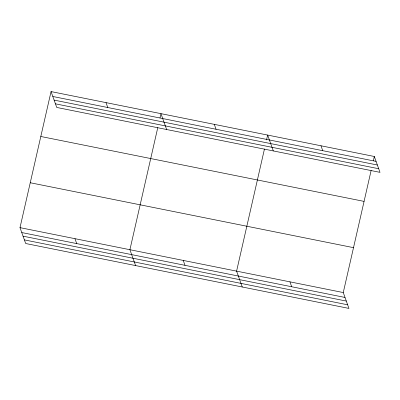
<?xml version="1.0" encoding="UTF-8"?>
<svg xmlns="http://www.w3.org/2000/svg" width="400" height="400" viewBox="0 0 400 400"><rect width="100%" height="100%" fill="white"/><g stroke="black" fill="none" stroke-linecap="round" stroke-linejoin="round"><path stroke-width="0.6" d="M371.135 170.445L343.265 292.555L348.945 308.415L25.68 243.51L20 227.645L51.055 91.585L374.32 156.49L380 172.355L56.735 107.445L51.055 91.585M157.78 127.605L129.91 249.715L135.59 265.58M159.995 117.9L160.965 113.65L166.645 129.515M264.455 149.025L236.59 271.135L242.27 286.995M266.535 139.925L267.64 135.07L273.32 150.935M373.35 160.74L374.32 156.49M52.81 96.485L376.075 161.39M54.105 100.1L377.37 165.01M55.44 103.83L378.705 168.735M40.805 136.485L364.075 201.39M30.25 182.745L353.515 247.655M20 227.645L343.265 292.555M21.755 232.55L345.02 297.455M23.05 236.165L346.315 301.075M24.385 239.89L347.65 304.8M320.98 145.78L322.735 150.68M289.93 281.845L291.685 286.745M214.305 124.36L216.06 129.265M183.25 260.425L185.005 265.325M106.01 102.615L107.765 107.52M74.955 238.68L76.71 243.58"/></g></svg>
